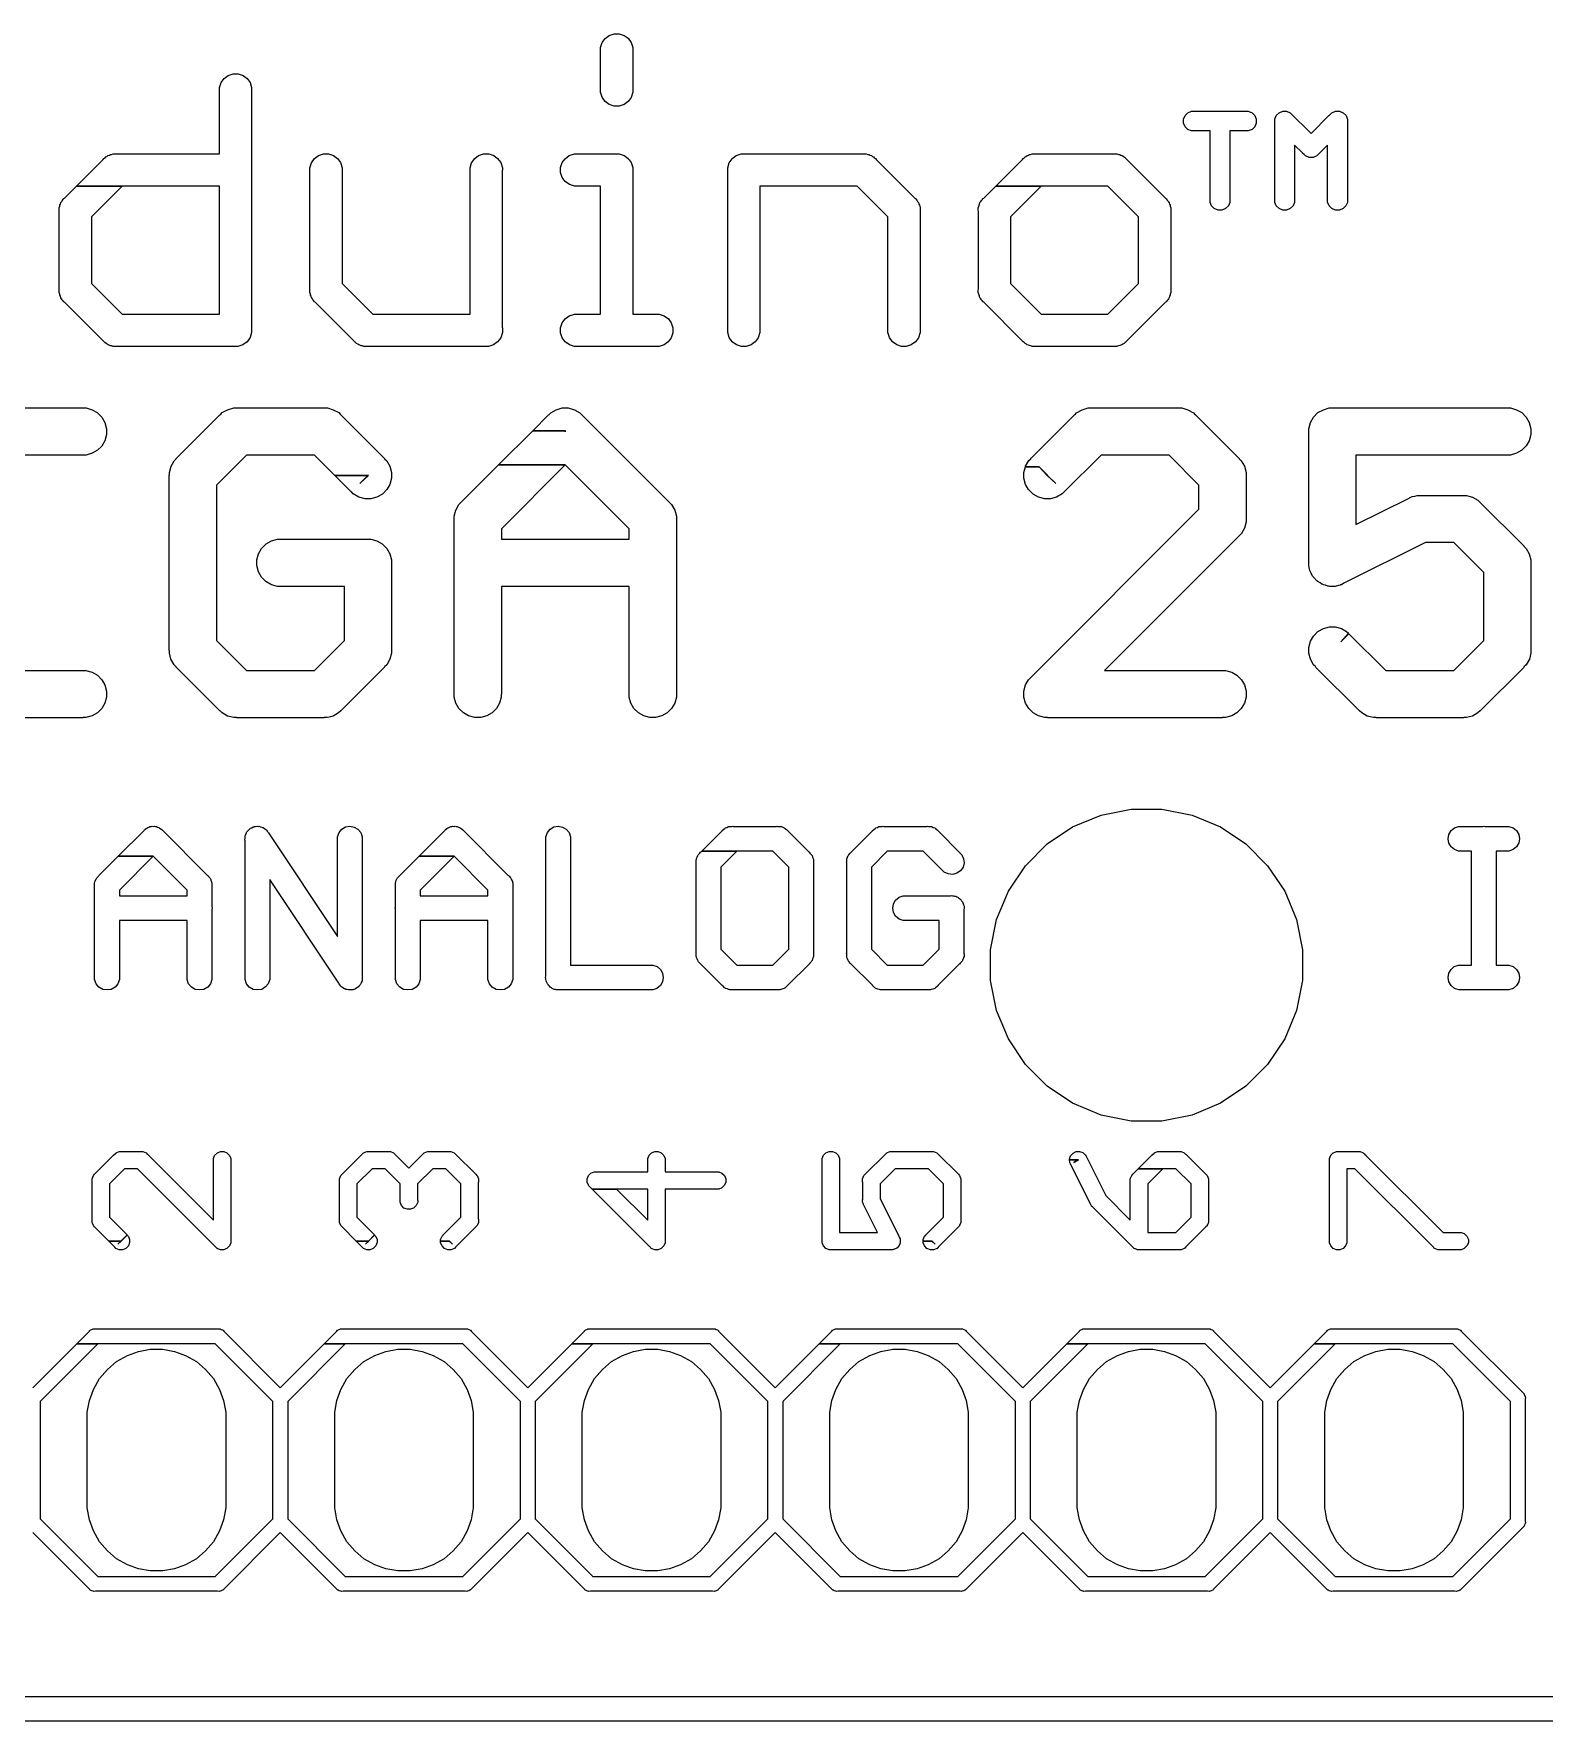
# Model space of a CAD drawing. Extents: x -6 to 103, y 0 to 58.
# Drawn here: x 54.62 to 70.12, y -0.14 to 17.18 of the extents above; entities that cross this region are included whole.
import ezdxf

# ---------------------------------------------------------------- set-up
doc = ezdxf.new("R2010")
doc.units = 0
doc.layers.add('L2D0', color=1, linetype='CONTINUOUS')

msp = doc.modelspace()

# ---------------------------------------------------------------- linework, layer by layer
at = {"layer": 'L2D0'}
for points in [[(60.577, 16.435), (60.526, 16.453), (60.485, 16.483), (60.454, 16.526), (60.438, 16.577), (60.438, 17.036), (60.454, 17.087), (60.485, 17.13), (60.526, 17.16), (60.577, 17.178), (60.629, 17.178), (60.68, 17.16), (60.72, 17.131), (60.752, 17.089), (60.769, 17.036), (60.769, 17.012), (60.768, 17.012), (60.768, 16.601), (60.769, 16.601), (60.769, 16.577), (60.752, 16.524), (60.72, 16.482), (60.68, 16.453), (60.629, 16.435)], [(55.458, 13.969), (55.451, 13.97), (55.434, 13.97), (55.421, 13.974), (55.407, 13.976), (55.393, 13.983), (55.383, 13.986), (55.375, 13.991), (55.362, 13.998), (55.351, 14.008), (55.341, 14.016), (55.335, 14.024), (54.937, 14.422), (54.93, 14.427), (54.92, 14.44), (54.911, 14.449), (54.906, 14.458), (54.898, 14.469), (54.893, 14.484), (54.888, 14.494), (54.886, 14.506), (54.881, 14.522), (54.881, 14.539), (54.88, 14.546), (54.882, 14.559), (54.882, 15.355), (54.88, 15.368), (54.881, 15.374), (54.881, 15.392), (54.886, 15.408), (54.888, 15.42), (54.893, 15.43), (54.898, 15.445), (54.907, 15.456), (54.911, 15.465), (54.92, 15.474), (54.929, 15.486), (54.937, 15.492), (55.059, 15.614), (55.527, 15.614), (55.212, 15.299), (55.212, 14.615), (55.527, 14.3), (56.526, 14.3), (56.526, 15.614), (55.059, 15.614), (55.334, 15.889), (55.34, 15.897), (55.352, 15.906), (55.361, 15.915), (55.37, 15.919), (55.381, 15.928), (55.396, 15.933), (55.406, 15.938), (55.419, 15.94), (55.434, 15.945), (55.446, 15.945), (55.458, 15.947), (55.475, 15.944), (56.526, 15.944), (56.526, 16.601), (56.525, 16.601), (56.525, 16.625), (56.542, 16.678), (56.574, 16.72), (56.614, 16.749), (56.665, 16.767), (56.717, 16.767), (56.768, 16.749), (56.809, 16.719), (56.84, 16.676), (56.856, 16.625), (56.856, 14.111), (56.84, 14.06), (56.809, 14.017), (56.766, 13.986), (56.715, 13.97), (55.464, 13.97)], [(66.774, 15.367), (66.736, 15.383), (66.708, 15.411), (66.692, 15.447), (66.692, 16.18), (66.501, 16.18), (66.465, 16.196), (66.437, 16.224), (66.421, 16.262), (66.421, 16.302), (66.437, 16.34), (66.465, 16.368), (66.501, 16.384), (67.085, 16.384), (67.123, 16.368), (67.151, 16.34), (67.167, 16.302), (67.167, 16.262), (67.151, 16.224), (67.123, 16.196), (67.085, 16.18), (66.896, 16.18), (66.896, 15.447), (66.88, 15.411), (66.852, 15.383), (66.814, 15.367)], [(67.438, 15.367), (67.4, 15.383), (67.372, 15.411), (67.356, 15.447), (67.356, 16.302), (67.372, 16.34), (67.4, 16.368), (67.438, 16.384), (67.478, 16.384), (67.516, 16.368), (67.729, 16.155), (67.912, 16.338), (67.913, 16.34), (67.928, 16.354), (67.929, 16.354), (67.943, 16.368), (67.979, 16.384), (68.022, 16.384), (68.058, 16.368), (68.088, 16.34), (68.1, 16.308), (68.102, 16.302), (68.102, 15.447), (68.086, 15.411), (68.058, 15.383), (68.022, 15.367), (67.979, 15.367), (67.943, 15.383), (67.914, 15.411), (67.899, 15.448), (67.899, 15.469), (67.898, 15.469), (67.898, 16.036), (67.787, 15.925), (67.749, 15.909), (67.708, 15.909), (67.672, 15.925), (67.661, 15.935), (67.657, 15.939), (67.642, 15.953), (67.641, 15.955), (67.56, 16.036), (67.56, 15.447), (67.544, 15.411), (67.516, 15.383), (67.478, 15.367)], [(58.03, 13.968), (58.018, 13.97), (58.006, 13.97), (57.993, 13.974), (57.981, 13.976), (57.968, 13.982), (57.955, 13.986), (57.947, 13.991), (57.931, 13.999), (57.921, 14.011), (57.912, 14.017), (57.907, 14.024), (57.508, 14.423), (57.501, 14.428), (57.491, 14.442), (57.484, 14.449), (57.479, 14.458), (57.47, 14.471), (57.466, 14.485), (57.461, 14.494), (57.459, 14.505), (57.454, 14.522), (57.454, 14.539), (57.453, 14.546), (57.454, 14.552), (57.454, 15.803), (57.47, 15.854), (57.501, 15.897), (57.542, 15.927), (57.593, 15.945), (57.645, 15.945), (57.696, 15.927), (57.736, 15.898), (57.768, 15.856), (57.785, 15.803), (57.785, 15.779), (57.784, 15.779), (57.784, 14.615), (58.099, 14.3), (59.098, 14.3), (59.098, 15.803), (59.114, 15.854), (59.145, 15.897), (59.186, 15.927), (59.237, 15.945), (59.289, 15.945), (59.34, 15.927), (59.38, 15.898), (59.412, 15.856), (59.429, 15.803), (59.429, 15.779), (59.428, 15.779), (59.428, 14.162), (59.429, 14.159), (59.429, 14.111), (59.412, 14.058), (59.38, 14.016), (59.338, 13.986), (59.287, 13.97), (58.043, 13.97)], [(60.168, 13.97), (60.117, 13.986), (60.074, 14.017), (60.044, 14.058), (60.026, 14.109), (60.026, 14.161), (60.044, 14.212), (60.073, 14.252), (60.115, 14.284), (60.168, 14.301), (60.192, 14.301), (60.192, 14.3), (60.438, 14.3), (60.438, 15.614), (60.168, 15.614), (60.117, 15.63), (60.074, 15.661), (60.044, 15.702), (60.026, 15.753), (60.026, 15.805), (60.044, 15.856), (60.073, 15.896), (60.115, 15.928), (60.168, 15.945), (60.192, 15.945), (60.192, 15.944), (60.574, 15.944), (60.577, 15.945), (60.629, 15.945), (60.649, 15.938), (60.68, 15.928), (60.707, 15.907), (60.72, 15.898), (60.722, 15.896), (60.731, 15.883), (60.752, 15.856), (60.762, 15.825), (60.769, 15.805), (60.769, 15.753), (60.768, 15.75), (60.768, 14.3), (61.014, 14.3), (61.014, 14.301), (61.038, 14.301), (61.091, 14.284), (61.133, 14.252), (61.162, 14.212), (61.18, 14.161), (61.18, 14.109), (61.162, 14.058), (61.132, 14.017), (61.089, 13.986), (61.038, 13.97)], [(61.883, 13.97), (61.832, 13.986), (61.789, 14.017), (61.758, 14.06), (61.742, 14.111), (61.742, 15.803), (61.758, 15.854), (61.788, 15.896), (61.789, 15.896), (61.789, 15.897), (61.797, 15.903), (61.83, 15.928), (61.861, 15.938), (61.881, 15.945), (61.933, 15.945), (61.936, 15.944), (63.127, 15.944), (63.14, 15.946), (63.146, 15.945), (63.164, 15.945), (63.18, 15.94), (63.192, 15.938), (63.202, 15.933), (63.217, 15.928), (63.228, 15.919), (63.237, 15.915), (63.246, 15.906), (63.258, 15.897), (63.264, 15.889), (63.661, 15.492), (63.669, 15.486), (63.678, 15.474), (63.687, 15.465), (63.691, 15.456), (63.7, 15.445), (63.705, 15.43), (63.71, 15.42), (63.712, 15.408), (63.717, 15.392), (63.717, 15.374), (63.718, 15.368), (63.716, 15.355), (63.716, 14.135), (63.717, 14.135), (63.717, 14.111), (63.7, 14.058), (63.668, 14.016), (63.626, 13.986), (63.575, 13.97), (63.527, 13.97), (63.476, 13.986), (63.433, 14.017), (63.402, 14.06), (63.386, 14.111), (63.386, 15.299), (63.071, 15.614), (62.072, 15.614), (62.072, 14.135), (62.073, 14.135), (62.073, 14.111), (62.056, 14.058), (62.024, 14.016), (61.982, 13.986), (61.931, 13.97)], [(64.891, 13.967), (64.875, 13.97), (64.867, 13.97), (64.854, 13.974), (64.839, 13.977), (64.828, 13.982), (64.816, 13.986), (64.808, 13.992), (64.795, 13.998), (64.784, 14.008), (64.774, 14.016), (64.768, 14.024), (64.37, 14.422), (64.363, 14.427), (64.354, 14.439), (64.346, 14.446), (64.341, 14.456), (64.331, 14.469), (64.326, 14.484), (64.321, 14.494), (64.319, 14.506), (64.314, 14.522), (64.314, 14.539), (64.313, 14.546), (64.315, 14.559), (64.315, 15.355), (64.313, 15.368), (64.314, 15.374), (64.314, 15.392), (64.319, 15.408), (64.321, 15.42), (64.326, 15.43), (64.331, 15.445), (64.341, 15.458), (64.346, 15.468), (64.354, 15.475), (64.362, 15.486), (64.37, 15.492), (64.492, 15.614), (64.96, 15.614), (64.645, 15.299), (64.645, 14.615), (64.96, 14.3), (65.644, 14.3), (65.959, 14.615), (65.959, 15.299), (65.644, 15.614), (64.492, 15.614), (64.767, 15.889), (64.773, 15.897), (64.785, 15.906), (64.794, 15.915), (64.803, 15.919), (64.814, 15.928), (64.829, 15.933), (64.839, 15.938), (64.851, 15.94), (64.867, 15.945), (64.884, 15.945), (64.891, 15.946), (64.904, 15.944), (65.7, 15.944), (65.713, 15.946), (65.719, 15.945), (65.737, 15.945), (65.753, 15.94), (65.765, 15.938), (65.775, 15.933), (65.79, 15.928), (65.803, 15.918), (65.813, 15.913), (65.82, 15.905), (65.832, 15.896), (65.837, 15.889), (66.235, 15.491), (66.243, 15.485), (66.253, 15.471), (66.259, 15.465), (66.263, 15.457), (66.273, 15.443), (66.277, 15.429), (66.282, 15.42), (66.284, 15.409), (66.289, 15.392), (66.289, 15.374), (66.29, 15.368), (66.289, 15.361), (66.289, 14.552), (66.29, 14.546), (66.289, 14.539), (66.289, 14.522), (66.284, 14.505), (66.282, 14.494), (66.277, 14.485), (66.273, 14.471), (66.264, 14.458), (66.259, 14.449), (66.252, 14.442), (66.242, 14.428), (66.235, 14.423), (65.836, 14.024), (65.831, 14.017), (65.821, 14.01), (65.812, 14), (65.798, 13.993), (65.788, 13.986), (65.775, 13.982), (65.765, 13.977), (65.75, 13.974), (65.737, 13.97), (65.729, 13.97), (65.713, 13.967), (65.697, 13.97), (64.907, 13.97)], [(56.702, 10.159), (56.702, 10.16), (56.674, 10.16), (56.61, 10.176), (56.555, 10.208), (56.532, 10.231), (56.531, 10.23), (56.082, 10.679), (56.083, 10.68), (56.06, 10.703), (56.028, 10.758), (56.012, 10.822), (56.012, 10.85), (56.011, 10.85), (56.011, 12.647), (56.012, 12.647), (56.012, 12.677), (56.029, 12.739), (56.06, 12.794), (56.083, 12.817), (56.082, 12.818), (56.531, 13.267), (56.531, 13.266), (56.539, 13.275), (56.553, 13.29), (56.61, 13.32), (56.672, 13.338), (57.633, 13.338), (57.693, 13.32), (57.75, 13.29), (57.764, 13.275), (57.771, 13.266), (57.772, 13.267), (58.221, 12.818), (58.22, 12.817), (58.243, 12.794), (58.274, 12.739), (58.291, 12.677), (58.291, 12.618), (58.274, 12.553), (58.243, 12.5), (58.199, 12.454), (58.142, 12.422), (58.08, 12.405), (58.021, 12.405), (57.956, 12.422), (57.899, 12.455), (57.88, 12.477), (57.879, 12.476), (57.709, 12.646), (58.05, 12.646), (58.049, 12.644), (58.049, 12.646), (57.965, 12.562), (58.054, 12.643), (58.053, 12.645), (58.05, 12.646), (57.709, 12.646), (57.501, 12.854), (56.802, 12.854), (56.495, 12.547), (56.495, 10.95), (56.802, 10.643), (57.501, 10.643), (57.808, 10.95), (57.808, 11.507), (57.123, 11.507), (57.059, 11.523), (57.002, 11.556), (56.958, 11.602), (56.927, 11.655), (56.91, 11.72), (56.91, 11.779), (56.927, 11.841), (56.958, 11.896), (57.004, 11.942), (57.059, 11.974), (57.123, 11.99), (57.152, 11.99), (57.152, 11.991), (58.05, 11.991), (58.05, 11.99), (58.08, 11.99), (58.142, 11.973), (58.197, 11.942), (58.243, 11.896), (58.274, 11.841), (58.291, 11.779), (58.291, 11.749), (58.292, 11.749), (58.292, 10.85), (58.291, 10.85), (58.291, 10.822), (58.275, 10.758), (58.243, 10.703), (58.22, 10.68), (58.221, 10.679), (57.772, 10.23), (57.771, 10.231), (57.748, 10.208), (57.693, 10.176), (57.652, 10.166), (57.631, 10.16), (57.601, 10.16), (57.601, 10.159)], [(59.148, 10.16), (59.083, 10.177), (59.03, 10.208), (58.984, 10.252), (58.952, 10.309), (58.935, 10.371), (58.935, 12.228), (58.952, 12.29), (58.984, 12.347), (59.391, 12.754), (60.075, 12.754), (59.419, 12.098), (59.419, 11.991), (60.731, 11.991), (60.731, 12.098), (60.075, 12.754), (59.391, 12.754), (59.741, 13.104), (60.075, 13.104), (60.071, 13.1), (60.074, 13.098), (60.075, 13.097), (60.074, 13.096), (60.075, 13.096), (60.075, 13.097), (60.076, 13.098), (60.079, 13.1), (60.075, 13.104), (59.741, 13.104), (59.904, 13.267), (59.904, 13.266), (59.909, 13.271), (59.925, 13.289), (59.981, 13.32), (60.044, 13.338), (60.106, 13.338), (60.169, 13.32), (60.225, 13.289), (60.241, 13.271), (60.245, 13.266), (60.246, 13.267), (61.144, 12.369), (61.144, 12.368), (61.166, 12.347), (61.198, 12.29), (61.215, 12.228), (61.215, 10.371), (61.198, 10.309), (61.166, 10.252), (61.12, 10.208), (61.067, 10.177), (61.002, 10.16), (60.943, 10.16), (60.881, 10.177), (60.826, 10.208), (60.78, 10.254), (60.749, 10.309), (60.732, 10.371), (60.732, 10.401), (60.731, 10.401), (60.731, 11.507), (59.419, 11.507), (59.419, 10.401), (59.418, 10.401), (59.418, 10.371), (59.401, 10.309), (59.37, 10.254), (59.324, 10.208), (59.269, 10.177), (59.207, 10.16)], [(65.024, 10.159), (65.024, 10.16), (64.995, 10.16), (64.93, 10.177), (64.877, 10.208), (64.831, 10.252), (64.799, 10.309), (64.782, 10.371), (64.782, 10.43), (64.799, 10.495), (64.83, 10.548), (64.853, 10.571), (64.853, 10.572), (66.578, 12.298), (66.578, 12.547), (66.271, 12.854), (65.573, 12.854), (65.195, 12.476), (65.194, 12.477), (65.174, 12.455), (65.116, 12.422), (65.054, 12.405), (64.995, 12.405), (64.93, 12.422), (64.877, 12.453), (64.83, 12.5), (64.799, 12.553), (64.782, 12.618), (64.782, 12.677), (64.797, 12.732), (64.939, 12.732), (65.02, 12.643), (65.109, 12.562), (65.025, 12.646), (65.024, 12.646), (65.024, 12.644), (65.023, 12.646), (65.021, 12.647), (65.023, 12.647), (65.023, 12.648), (64.939, 12.732), (64.797, 12.732), (64.799, 12.739), (64.832, 12.797), (64.854, 12.817), (64.853, 12.818), (65.302, 13.267), (65.302, 13.266), (65.307, 13.271), (65.323, 13.289), (65.379, 13.32), (65.442, 13.338), (66.402, 13.338), (66.465, 13.32), (66.521, 13.289), (66.537, 13.271), (66.541, 13.266), (66.542, 13.267), (66.991, 12.818), (66.991, 12.817), (67.013, 12.796), (67.045, 12.739), (67.062, 12.677), (67.062, 12.169), (67.045, 12.104), (67.014, 12.051), (66.99, 12.027), (66.991, 12.027), (65.608, 10.643), (66.849, 10.643), (66.914, 10.626), (66.967, 10.595), (67.014, 10.548), (67.045, 10.495), (67.062, 10.43), (67.062, 10.371), (67.045, 10.309), (67.013, 10.252), (66.967, 10.208), (66.914, 10.177), (66.849, 10.16), (66.82, 10.16), (66.82, 10.159)], [(68.396, 10.159), (68.396, 10.16), (68.368, 10.16), (68.304, 10.176), (68.249, 10.208), (68.226, 10.231), (68.225, 10.23), (67.776, 10.679), (67.777, 10.68), (67.754, 10.703), (67.722, 10.758), (67.706, 10.822), (67.706, 10.879), (67.723, 10.944), (67.754, 10.997), (67.798, 11.043), (67.855, 11.075), (67.917, 11.092), (67.976, 11.092), (68.041, 11.075), (68.093, 11.044), (68.114, 11.025), (68.033, 10.936), (68.118, 11.021), (68.496, 10.643), (69.195, 10.643), (69.502, 10.95), (69.502, 11.649), (69.195, 11.956), (68.902, 11.956), (68.064, 11.538), (68.041, 11.524), (68.031, 11.521), (68.028, 11.52), (68.011, 11.516), (67.976, 11.507), (67.97, 11.507), (67.966, 11.506), (67.95, 11.507), (67.917, 11.507), (67.908, 11.51), (67.901, 11.51), (67.878, 11.518), (67.855, 11.524), (67.849, 11.527), (67.841, 11.53), (67.822, 11.542), (67.798, 11.556), (67.792, 11.563), (67.788, 11.565), (67.757, 11.598), (67.754, 11.602), (67.745, 11.612), (67.731, 11.641), (67.723, 11.655), (67.721, 11.662), (67.717, 11.671), (67.711, 11.699), (67.706, 11.72), (67.706, 11.727), (67.705, 11.732), (67.706, 11.748), (67.706, 11.749), (67.705, 11.749), (67.705, 13.096), (67.706, 13.096), (67.706, 13.125), (67.723, 13.19), (67.754, 13.243), (67.799, 13.29), (67.855, 13.32), (67.915, 13.338), (69.776, 13.338), (69.836, 13.32), (69.892, 13.29), (69.937, 13.243), (69.968, 13.19), (69.985, 13.125), (69.985, 13.067), (69.968, 13.002), (69.937, 12.949), (69.891, 12.903), (69.838, 12.873), (69.776, 12.854), (68.189, 12.854), (68.189, 12.14), (68.735, 12.412), (68.738, 12.414), (68.753, 12.423), (68.761, 12.425), (68.767, 12.428), (68.794, 12.433), (68.817, 12.439), (68.824, 12.439), (68.829, 12.44), (68.845, 12.439), (68.846, 12.439), (68.846, 12.44), (69.295, 12.44), (69.295, 12.439), (69.323, 12.439), (69.387, 12.423), (69.442, 12.391), (69.465, 12.368), (69.466, 12.369), (69.915, 11.92), (69.914, 11.919), (69.937, 11.896), (69.968, 11.841), (69.985, 11.779), (69.985, 11.749), (69.986, 11.749), (69.986, 10.85), (69.985, 10.85), (69.985, 10.822), (69.969, 10.758), (69.937, 10.703), (69.914, 10.68), (69.915, 10.679), (69.466, 10.23), (69.465, 10.231), (69.442, 10.208), (69.387, 10.176), (69.323, 10.16), (69.295, 10.16), (69.295, 10.159)], [(65.882, 6.02), (65.573, 6.081), (65.282, 6.202), (65.02, 6.377), (64.797, 6.6), (64.622, 6.862), (64.501, 7.153), (64.44, 7.462), (64.44, 7.778), (64.501, 8.087), (64.622, 8.378), (64.797, 8.64), (65.02, 8.863), (65.282, 9.038), (65.573, 9.159), (65.882, 9.22), (66.198, 9.22), (66.507, 9.159), (66.798, 9.038), (67.06, 8.863), (67.283, 8.64), (67.458, 8.378), (67.579, 8.087), (67.64, 7.778), (67.64, 7.462), (67.579, 7.153), (67.458, 6.862), (67.283, 6.6), (67.06, 6.377), (66.798, 6.202), (66.507, 6.081), (66.198, 6.02)], [(55.372, 7.365), (55.328, 7.371), (55.289, 7.395), (55.26, 7.429), (55.245, 7.473), (55.245, 8.198), (55.244, 8.205), (55.245, 8.212), (55.245, 8.426), (55.244, 8.43), (55.245, 8.441), (55.245, 8.443), (55.243, 8.462), (55.248, 8.474), (55.248, 8.475), (55.25, 8.48), (55.261, 8.507), (55.263, 8.51), (55.266, 8.516), (55.283, 8.533), (55.289, 8.54), (55.292, 8.542), (55.487, 8.737), (55.847, 8.737), (55.499, 8.389), (55.499, 8.332), (56.194, 8.332), (56.194, 8.389), (55.847, 8.737), (55.487, 8.737), (55.753, 9.003), (55.756, 9.007), (55.757, 9.007), (55.76, 9.01), (55.774, 9.022), (55.781, 9.025), (55.791, 9.033), (55.802, 9.036), (55.812, 9.041), (55.824, 9.042), (55.835, 9.045), (55.846, 9.044), (55.858, 9.045), (55.869, 9.042), (55.881, 9.041), (55.891, 9.036), (55.902, 9.033), (55.912, 9.025), (55.919, 9.022), (55.933, 9.01), (55.937, 9.007), (56.4, 8.543), (56.405, 8.54), (56.411, 8.532), (56.427, 8.516), (56.43, 8.51), (56.433, 8.506), (56.442, 8.482), (56.445, 8.475), (56.445, 8.473), (56.449, 8.463), (56.449, 8.442), (56.448, 8.442), (56.449, 8.431), (56.448, 8.427), (56.448, 8.22), (56.451, 8.205), (56.448, 8.19), (56.448, 7.493), (56.449, 7.493), (56.449, 7.472), (56.433, 7.429), (56.405, 7.395), (56.364, 7.371), (56.321, 7.365), (56.277, 7.371), (56.238, 7.395), (56.209, 7.429), (56.194, 7.473), (56.194, 8.078), (55.499, 8.078), (55.499, 7.493), (55.5, 7.493), (55.5, 7.472), (55.483, 7.428), (55.455, 7.395), (55.416, 7.371)], [(56.916, 7.365), (56.873, 7.371), (56.832, 7.395), (56.804, 7.429), (56.788, 7.472), (56.788, 7.493), (56.789, 7.493), (56.789, 8.897), (56.786, 8.907), (56.788, 8.923), (56.788, 8.938), (56.791, 8.946), (56.792, 8.954), (56.8, 8.969), (56.804, 8.981), (56.808, 8.986), (56.812, 8.994), (56.824, 9.006), (56.833, 9.016), (56.839, 9.019), (56.844, 9.024), (56.857, 9.029), (56.872, 9.038), (56.881, 9.04), (56.884, 9.041), (56.892, 9.042), (56.916, 9.046), (56.924, 9.044), (56.931, 9.045), (56.947, 9.04), (56.96, 9.037), (56.967, 9.033), (56.973, 9.031), (56.982, 9.025), (56.999, 9.015), (57.004, 9.009), (57.008, 9.006), (57.016, 8.995), (57.022, 8.987), (57.027, 8.981), (57.028, 8.978), (57.738, 7.913), (57.738, 8.917), (57.737, 8.917), (57.737, 8.938), (57.753, 8.981), (57.782, 9.016), (57.821, 9.038), (57.865, 9.046), (57.909, 9.037), (57.947, 9.016), (57.977, 8.981), (57.992, 8.937), (57.992, 7.505), (57.993, 7.501), (57.992, 7.493), (57.992, 7.473), (57.99, 7.467), (57.989, 7.457), (57.981, 7.442), (57.977, 7.429), (57.972, 7.423), (57.969, 7.417), (57.956, 7.404), (57.948, 7.395), (57.943, 7.392), (57.936, 7.385), (57.921, 7.378), (57.909, 7.371), (57.902, 7.37), (57.895, 7.367), (57.872, 7.366), (57.865, 7.365), (57.851, 7.365), (57.837, 7.369), (57.822, 7.371), (57.815, 7.375), (57.808, 7.377), (57.781, 7.395), (57.779, 7.398), (57.77, 7.404), (57.762, 7.418), (57.753, 7.429), (57.75, 7.436), (57.043, 8.497), (57.043, 7.472), (57.027, 7.429), (57, 7.396), (56.96, 7.371)], [(58.459, 7.365), (58.415, 7.371), (58.376, 7.395), (58.347, 7.429), (58.332, 7.473), (58.332, 8.194), (58.33, 8.205), (58.332, 8.215), (58.332, 8.426), (58.331, 8.43), (58.332, 8.441), (58.332, 8.462), (58.334, 8.469), (58.335, 8.475), (58.341, 8.49), (58.347, 8.506), (58.35, 8.51), (58.353, 8.516), (58.37, 8.533), (58.376, 8.54), (58.379, 8.542), (58.574, 8.737), (58.934, 8.737), (58.586, 8.389), (58.586, 8.332), (59.281, 8.332), (59.281, 8.389), (58.934, 8.737), (58.574, 8.737), (58.838, 9.001), (58.843, 9.008), (58.847, 9.01), (58.851, 9.013), (58.861, 9.022), (58.871, 9.027), (58.88, 9.033), (58.887, 9.035), (58.899, 9.041), (58.912, 9.042), (58.922, 9.045), (58.933, 9.044), (58.945, 9.045), (58.956, 9.042), (58.967, 9.041), (58.978, 9.036), (58.989, 9.033), (58.997, 9.027), (59.006, 9.023), (59.021, 9.01), (59.024, 9.007), (59.487, 8.543), (59.492, 8.54), (59.498, 8.532), (59.513, 8.517), (59.516, 8.511), (59.52, 8.506), (59.524, 8.494), (59.533, 8.477), (59.534, 8.469), (59.536, 8.463), (59.536, 8.442), (59.537, 8.43), (59.535, 8.423), (59.535, 8.22), (59.538, 8.205), (59.535, 8.188), (59.535, 7.493), (59.536, 7.493), (59.536, 7.472), (59.52, 7.429), (59.492, 7.395), (59.451, 7.371), (59.408, 7.365), (59.364, 7.371), (59.325, 7.395), (59.296, 7.429), (59.281, 7.473), (59.281, 8.078), (58.586, 8.078), (58.586, 7.493), (58.587, 7.493), (58.587, 7.472), (58.571, 7.429), (58.543, 7.395), (58.502, 7.371)], [(60.003, 7.365), (59.996, 7.366), (59.983, 7.366), (59.974, 7.369), (59.96, 7.371), (59.947, 7.378), (59.94, 7.381), (59.932, 7.387), (59.919, 7.395), (59.912, 7.404), (59.904, 7.41), (59.898, 7.42), (59.891, 7.429), (59.887, 7.441), (59.882, 7.449), (59.88, 7.458), (59.875, 7.472), (59.875, 7.483), (59.873, 7.493), (59.876, 7.508), (59.876, 8.917), (59.875, 8.917), (59.875, 8.938), (59.891, 8.981), (59.92, 9.016), (59.959, 9.038), (60.003, 9.046), (60.047, 9.037), (60.085, 9.016), (60.115, 8.981), (60.13, 8.937), (60.13, 7.62), (60.952, 7.62), (60.952, 7.621), (60.973, 7.621), (61.017, 7.604), (61.051, 7.575), (61.072, 7.537), (61.081, 7.493), (61.072, 7.449), (61.051, 7.411), (61.016, 7.381), (60.972, 7.366), (60.01, 7.366)], [(61.795, 7.365), (61.784, 7.366), (61.765, 7.366), (61.758, 7.368), (61.751, 7.369), (61.737, 7.375), (61.719, 7.381), (61.714, 7.385), (61.71, 7.387), (61.694, 7.403), (61.684, 7.411), (61.682, 7.415), (61.465, 7.631), (61.463, 7.632), (61.458, 7.638), (61.457, 7.64), (61.456, 7.64), (61.454, 7.643), (61.442, 7.655), (61.439, 7.661), (61.435, 7.666), (61.429, 7.683), (61.422, 7.697), (61.422, 7.702), (61.419, 7.709), (61.419, 7.731), (61.418, 7.742), (61.419, 7.746), (61.419, 8.664), (61.418, 8.668), (61.419, 8.679), (61.419, 8.7), (61.421, 8.706), (61.422, 8.714), (61.43, 8.729), (61.435, 8.744), (61.44, 8.75), (61.442, 8.754), (61.449, 8.761), (61.456, 8.769), (61.463, 8.778), (61.468, 8.781), (61.477, 8.79), (61.837, 8.79), (61.673, 8.626), (61.673, 7.783), (61.837, 7.62), (62.205, 7.62), (62.369, 7.783), (62.369, 8.626), (62.205, 8.79), (61.477, 8.79), (61.682, 8.995), (61.685, 9), (61.694, 9.007), (61.697, 9.01), (61.711, 9.022), (61.713, 9.023), (61.719, 9.028), (61.734, 9.033), (61.749, 9.041), (61.757, 9.042), (61.763, 9.044), (61.784, 9.044), (61.795, 9.045), (61.799, 9.044), (62.243, 9.044), (62.247, 9.045), (62.258, 9.044), (62.279, 9.044), (62.285, 9.042), (62.293, 9.041), (62.313, 9.031), (62.321, 9.028), (62.325, 9.025), (62.331, 9.022), (62.345, 9.01), (62.348, 9.007), (62.357, 9.001), (62.361, 8.994), (62.574, 8.781), (62.579, 8.778), (62.586, 8.769), (62.593, 8.761), (62.6, 8.754), (62.602, 8.75), (62.607, 8.744), (62.612, 8.729), (62.62, 8.714), (62.621, 8.706), (62.623, 8.7), (62.623, 8.679), (62.624, 8.668), (62.623, 8.664), (62.623, 7.746), (62.624, 7.742), (62.623, 7.731), (62.623, 7.709), (62.62, 7.702), (62.62, 7.697), (62.613, 7.683), (62.607, 7.666), (62.603, 7.661), (62.6, 7.655), (62.588, 7.643), (62.586, 7.64), (62.585, 7.64), (62.584, 7.638), (62.579, 7.632), (62.577, 7.631), (62.36, 7.414), (62.357, 7.41), (62.348, 7.403), (62.332, 7.387), (62.324, 7.384), (62.321, 7.381), (62.308, 7.376), (62.291, 7.369), (62.285, 7.368), (62.278, 7.366), (62.258, 7.366), (62.247, 7.365), (62.243, 7.366), (61.799, 7.366)], [(63.339, 7.365), (63.328, 7.366), (63.307, 7.366), (63.299, 7.369), (63.295, 7.369), (63.283, 7.374), (63.263, 7.381), (63.259, 7.384), (63.253, 7.387), (63.235, 7.405), (63.228, 7.411), (63.227, 7.413), (63.01, 7.63), (63.008, 7.631), (63.002, 7.638), (62.984, 7.656), (62.981, 7.662), (62.978, 7.666), (62.971, 7.686), (62.966, 7.698), (62.966, 7.702), (62.963, 7.71), (62.963, 7.731), (62.962, 7.742), (62.963, 7.746), (62.963, 8.664), (62.962, 8.668), (62.963, 8.679), (62.963, 8.698), (62.965, 8.705), (62.966, 8.712), (62.972, 8.726), (62.978, 8.744), (62.982, 8.749), (62.984, 8.753), (63, 8.769), (63.008, 8.779), (63.012, 8.781), (63.228, 8.998), (63.229, 9), (63.235, 9.005), (63.237, 9.007), (63.24, 9.009), (63.24, 9.01), (63.255, 9.023), (63.259, 9.025), (63.263, 9.028), (63.278, 9.033), (63.294, 9.041), (63.299, 9.041), (63.306, 9.044), (63.328, 9.044), (63.339, 9.045), (63.343, 9.044), (63.786, 9.044), (63.79, 9.045), (63.801, 9.044), (63.823, 9.044), (63.83, 9.041), (63.835, 9.041), (63.851, 9.033), (63.866, 9.028), (63.87, 9.025), (63.874, 9.023), (63.889, 9.01), (63.889, 9.009), (63.892, 9.007), (63.894, 9.005), (63.9, 9), (63.901, 8.998), (64.129, 8.769), (64.145, 8.753), (64.163, 8.712), (64.167, 8.67), (64.157, 8.625), (64.13, 8.588), (64.093, 8.563), (64.051, 8.551), (64.006, 8.555), (63.965, 8.573), (63.949, 8.589), (63.749, 8.79), (63.38, 8.79), (63.217, 8.626), (63.217, 7.783), (63.38, 7.62), (63.749, 7.62), (63.912, 7.783), (63.912, 8.078), (63.565, 8.078), (63.565, 8.077), (63.543, 8.077), (63.5, 8.093), (63.465, 8.122), (63.443, 8.161), (63.435, 8.205), (63.444, 8.249), (63.465, 8.287), (63.5, 8.317), (63.544, 8.332), (64.029, 8.332), (64.039, 8.334), (64.05, 8.332), (64.059, 8.332), (64.069, 8.328), (64.083, 8.326), (64.093, 8.32), (64.103, 8.317), (64.111, 8.31), (64.122, 8.304), (64.131, 8.293), (64.137, 8.288), (64.142, 8.28), (64.151, 8.269), (64.155, 8.258), (64.16, 8.25), (64.162, 8.239), (64.167, 8.226), (64.167, 8.215), (64.169, 8.205), (64.166, 8.19), (64.166, 7.744), (64.167, 7.74), (64.166, 7.73), (64.167, 7.73), (64.167, 7.709), (64.163, 7.698), (64.162, 7.696), (64.151, 7.666), (64.147, 7.662), (64.145, 7.656), (64.129, 7.64), (64.122, 7.631), (64.117, 7.628), (63.902, 7.413), (63.901, 7.411), (63.894, 7.405), (63.876, 7.387), (63.87, 7.384), (63.866, 7.381), (63.846, 7.374), (63.834, 7.369), (63.83, 7.369), (63.822, 7.366), (63.801, 7.366), (63.79, 7.365), (63.786, 7.366), (63.343, 7.366)], [(69.502, 7.365), (69.495, 7.366), (69.244, 7.366), (69.2, 7.381), (69.165, 7.411), (69.144, 7.449), (69.135, 7.493), (69.144, 7.537), (69.165, 7.575), (69.199, 7.604), (69.243, 7.621), (69.265, 7.621), (69.265, 7.62), (69.375, 7.62), (69.375, 8.79), (69.265, 8.79), (69.265, 8.789), (69.243, 8.789), (69.2, 8.805), (69.165, 8.834), (69.143, 8.873), (69.135, 8.917), (69.144, 8.961), (69.166, 9), (69.2, 9.028), (69.243, 9.044), (69.491, 9.044), (69.502, 9.046), (69.512, 9.044), (69.76, 9.044), (69.803, 9.028), (69.836, 9.001), (69.861, 8.961), (69.867, 8.917), (69.861, 8.874), (69.837, 8.833), (69.803, 8.805), (69.76, 8.789), (69.739, 8.789), (69.739, 8.79), (69.629, 8.79), (69.629, 7.62), (69.739, 7.62), (69.739, 7.621), (69.76, 7.621), (69.804, 7.604), (69.837, 7.576), (69.861, 7.537), (69.867, 7.493), (69.861, 7.449), (69.837, 7.41), (69.803, 7.381), (69.759, 7.366), (69.509, 7.366)], [(55.498, 4.698), (55.463, 4.713), (55.452, 4.725), (55.39, 4.787), (55.515, 4.787), (55.514, 4.786), (55.514, 4.787), (55.484, 4.757), (55.518, 4.786), (55.517, 4.787), (55.39, 4.787), (55.244, 4.933), (55.232, 4.946), (55.218, 4.979), (55.218, 5.428), (55.232, 5.46), (55.245, 5.473), (55.244, 5.474), (55.439, 5.669), (55.465, 5.694), (55.498, 5.708), (55.532, 5.708), (55.534, 5.707), (55.704, 5.707), (55.706, 5.708), (55.74, 5.708), (55.772, 5.694), (55.785, 5.681), (55.785, 5.68), (55.786, 5.681), (56.464, 5.003), (56.464, 5.634), (56.476, 5.666), (56.504, 5.694), (56.536, 5.708), (56.57, 5.708), (56.602, 5.694), (56.629, 5.667), (56.643, 5.635), (56.643, 5.618), (56.642, 5.618), (56.642, 4.807), (56.643, 4.805), (56.643, 4.771), (56.629, 4.739), (56.601, 4.711), (56.592, 4.708), (56.57, 4.698), (56.536, 4.698), (56.51, 4.709), (56.505, 4.711), (56.504, 4.711), (56.501, 4.713), (56.49, 4.725), (55.686, 5.529), (55.552, 5.529), (55.396, 5.374), (55.396, 5.033), (55.578, 4.851), (55.515, 4.788), (55.516, 4.788), (55.578, 4.85), (55.592, 4.836), (55.604, 4.804), (55.604, 4.772), (55.592, 4.74), (55.564, 4.712), (55.532, 4.698)], [(58.038, 4.698), (58.003, 4.713), (57.992, 4.725), (57.93, 4.787), (58.055, 4.787), (58.054, 4.786), (58.054, 4.787), (58.024, 4.757), (58.058, 4.786), (58.057, 4.787), (57.93, 4.787), (57.784, 4.933), (57.772, 4.946), (57.758, 4.979), (57.758, 5.428), (57.772, 5.46), (57.785, 5.473), (57.784, 5.474), (57.979, 5.669), (58.005, 5.694), (58.038, 5.708), (58.072, 5.708), (58.074, 5.707), (58.244, 5.707), (58.246, 5.708), (58.28, 5.708), (58.312, 5.694), (58.325, 5.681), (58.325, 5.68), (58.326, 5.681), (58.47, 5.537), (58.602, 5.668), (58.603, 5.67), (58.628, 5.694), (58.661, 5.708), (58.695, 5.708), (58.697, 5.707), (58.867, 5.707), (58.869, 5.708), (58.902, 5.708), (58.935, 5.694), (58.948, 5.681), (58.948, 5.68), (58.949, 5.681), (59.156, 5.474), (59.156, 5.473), (59.168, 5.462), (59.169, 5.46), (59.183, 5.428), (59.183, 5.394), (59.182, 5.392), (59.182, 5.014), (59.183, 5.012), (59.183, 4.979), (59.169, 4.946), (59.168, 4.944), (59.156, 4.933), (58.951, 4.728), (58.949, 4.725), (58.938, 4.713), (58.902, 4.698), (58.869, 4.698), (58.834, 4.713), (58.81, 4.738), (58.796, 4.771), (58.796, 4.788), (58.885, 4.788), (58.883, 4.786), (58.917, 4.757), (58.886, 4.787), (58.885, 4.788), (58.796, 4.788), (58.796, 4.805), (58.81, 4.837), (58.823, 4.85), (58.823, 4.851), (59.004, 5.033), (59.004, 5.374), (58.849, 5.529), (58.715, 5.529), (58.559, 5.374), (58.559, 5.203), (58.56, 5.203), (58.56, 5.186), (58.546, 5.154), (58.518, 5.126), (58.486, 5.114), (58.454, 5.114), (58.419, 5.127), (58.395, 5.153), (58.381, 5.186), (58.381, 5.374), (58.226, 5.529), (58.092, 5.529), (57.936, 5.374), (57.936, 5.033), (58.118, 4.851), (58.055, 4.788), (58.056, 4.788), (58.118, 4.85), (58.132, 4.836), (58.144, 4.804), (58.144, 4.772), (58.132, 4.74), (58.104, 4.712), (58.072, 4.698)], [(60.993, 4.698), (60.958, 4.713), (60.949, 4.724), (60.947, 4.725), (60.35, 5.322), (60.602, 5.322), (60.921, 5.003), (60.921, 5.322), (60.35, 5.322), (60.318, 5.354), (60.312, 5.361), (60.298, 5.394), (60.298, 5.428), (60.312, 5.46), (60.338, 5.486), (60.371, 5.5), (60.921, 5.5), (60.921, 5.635), (60.935, 5.668), (60.959, 5.693), (60.993, 5.708), (61.027, 5.708), (61.059, 5.694), (61.086, 5.667), (61.1, 5.635), (61.1, 5.618), (61.099, 5.618), (61.099, 5.5), (61.65, 5.5), (61.683, 5.486), (61.708, 5.462), (61.723, 5.428), (61.723, 5.394), (61.709, 5.362), (61.682, 5.335), (61.65, 5.321), (61.633, 5.321), (61.633, 5.322), (61.099, 5.322), (61.099, 4.807), (61.1, 4.805), (61.1, 4.771), (61.086, 4.739), (61.059, 4.712), (61.027, 4.698)], [(62.784, 4.698), (62.758, 4.709), (62.75, 4.712), (62.749, 4.713), (62.725, 4.738), (62.711, 4.771), (62.711, 5.635), (62.725, 5.668), (62.749, 5.693), (62.784, 5.708), (62.817, 5.708), (62.852, 5.693), (62.876, 5.668), (62.89, 5.635), (62.89, 5.618), (62.889, 5.618), (62.889, 4.877), (63.279, 4.877), (63.142, 5.151), (63.14, 5.153), (63.136, 5.163), (63.134, 5.166), (63.128, 5.179), (63.128, 5.182), (63.126, 5.186), (63.126, 5.203), (63.127, 5.203), (63.126, 5.214), (63.127, 5.217), (63.127, 5.392), (63.126, 5.394), (63.126, 5.428), (63.14, 5.46), (63.153, 5.473), (63.153, 5.474), (63.36, 5.681), (63.36, 5.68), (63.374, 5.694), (63.406, 5.708), (63.44, 5.708), (63.442, 5.707), (63.82, 5.707), (63.822, 5.708), (63.855, 5.708), (63.888, 5.694), (63.901, 5.681), (63.901, 5.68), (63.902, 5.681), (64.109, 5.474), (64.109, 5.473), (64.121, 5.462), (64.122, 5.46), (64.136, 5.428), (64.136, 5.394), (64.135, 5.392), (64.135, 5.014), (64.136, 5.012), (64.136, 4.979), (64.122, 4.946), (64.121, 4.944), (64.109, 4.933), (63.904, 4.728), (63.902, 4.725), (63.891, 4.713), (63.855, 4.698), (63.822, 4.698), (63.787, 4.713), (63.763, 4.738), (63.749, 4.771), (63.749, 4.788), (63.838, 4.788), (63.836, 4.786), (63.87, 4.757), (63.839, 4.787), (63.838, 4.788), (63.749, 4.788), (63.749, 4.805), (63.763, 4.837), (63.776, 4.85), (63.776, 4.851), (63.957, 5.033), (63.957, 5.374), (63.802, 5.529), (63.46, 5.529), (63.305, 5.374), (63.305, 5.225), (63.498, 4.838), (63.499, 4.837), (63.502, 4.829), (63.503, 4.828), (63.511, 4.812), (63.511, 4.809), (63.513, 4.805), (63.513, 4.771), (63.508, 4.76), (63.503, 4.742), (63.478, 4.716), (63.474, 4.714), (63.471, 4.711), (63.461, 4.707), (63.447, 4.7), (63.441, 4.7), (63.439, 4.699), (63.423, 4.699), (63.412, 4.698), (63.409, 4.699), (62.819, 4.699), (62.817, 4.698)], [(65.946, 4.698), (65.926, 4.707), (65.922, 4.708), (65.912, 4.712), (65.912, 4.713), (65.911, 4.713), (65.91, 4.714), (65.9, 4.725), (65.485, 5.14), (65.477, 5.146), (65.475, 5.149), (65.472, 5.152), (65.468, 5.163), (65.468, 5.164), (65.26, 5.578), (65.261, 5.579), (65.253, 5.593), (65.251, 5.621), (65.34, 5.621), (65.293, 5.595), (65.34, 5.618), (65.341, 5.618), (65.341, 5.619), (65.34, 5.621), (65.251, 5.621), (65.251, 5.629), (65.261, 5.664), (65.286, 5.69), (65.317, 5.706), (65.351, 5.708), (65.386, 5.698), (65.412, 5.673), (65.42, 5.658), (65.622, 5.255), (65.874, 5.003), (65.874, 5.428), (65.888, 5.46), (65.901, 5.473), (65.9, 5.474), (65.955, 5.529), (66.208, 5.529), (66.052, 5.374), (66.052, 4.877), (66.342, 4.877), (66.497, 5.033), (66.497, 5.374), (66.342, 5.529), (65.955, 5.529), (66.095, 5.668), (66.096, 5.67), (66.121, 5.694), (66.154, 5.708), (66.188, 5.708), (66.19, 5.707), (66.36, 5.707), (66.362, 5.708), (66.395, 5.708), (66.428, 5.694), (66.441, 5.681), (66.441, 5.68), (66.442, 5.681), (66.649, 5.474), (66.649, 5.473), (66.661, 5.462), (66.662, 5.46), (66.676, 5.428), (66.676, 5.394), (66.675, 5.392), (66.675, 5.014), (66.676, 5.012), (66.676, 4.979), (66.662, 4.946), (66.661, 4.944), (66.649, 4.933), (66.444, 4.728), (66.442, 4.725), (66.44, 4.724), (66.431, 4.713), (66.429, 4.712), (66.426, 4.711), (66.395, 4.698), (66.362, 4.698), (66.36, 4.699), (65.982, 4.699), (65.98, 4.698)], [(67.991, 4.698), (67.956, 4.713), (67.932, 4.738), (67.918, 4.771), (67.918, 5.635), (67.932, 5.668), (67.956, 5.693), (67.958, 5.694), (67.991, 5.708), (68.024, 5.708), (68.026, 5.707), (68.196, 5.707), (68.198, 5.708), (68.232, 5.708), (68.265, 5.694), (68.271, 5.688), (68.276, 5.684), (68.278, 5.681), (68.291, 5.669), (68.292, 5.667), (69.083, 4.877), (69.269, 4.877), (69.301, 4.865), (69.329, 4.837), (69.343, 4.805), (69.343, 4.771), (69.329, 4.739), (69.301, 4.711), (69.269, 4.699), (69.064, 4.699), (69.062, 4.698), (69.029, 4.698), (68.998, 4.711), (68.995, 4.712), (68.993, 4.713), (68.984, 4.724), (68.97, 4.738), (68.178, 5.529), (68.096, 5.529), (68.096, 4.788), (68.097, 4.788), (68.097, 4.771), (68.083, 4.738), (68.059, 4.713), (68.024, 4.698)], [(55.816, 1.402), (55.694, 1.425), (55.581, 1.466), (55.469, 1.527), (55.376, 1.61), (55.294, 1.702), (55.233, 1.815), (55.192, 1.927), (55.169, 2.049), (55.169, 3.031), (55.192, 3.153), (55.233, 3.265), (55.294, 3.378), (55.376, 3.47), (55.469, 3.553), (55.581, 3.614), (55.694, 3.655), (55.816, 3.678), (55.944, 3.678), (56.066, 3.655), (56.179, 3.614), (56.291, 3.553), (56.384, 3.47), (56.466, 3.378), (56.527, 3.265), (56.568, 3.153), (56.591, 3.031), (56.591, 2.049), (56.568, 1.927), (56.527, 1.815), (56.466, 1.702), (56.384, 1.61), (56.291, 1.527), (56.179, 1.466), (56.066, 1.425), (55.944, 1.402)], [(58.356, 1.402), (58.234, 1.425), (58.121, 1.466), (58.009, 1.527), (57.916, 1.61), (57.834, 1.702), (57.773, 1.815), (57.732, 1.927), (57.709, 2.049), (57.709, 3.031), (57.732, 3.153), (57.773, 3.265), (57.834, 3.378), (57.916, 3.47), (58.009, 3.553), (58.121, 3.614), (58.234, 3.655), (58.356, 3.678), (58.484, 3.678), (58.606, 3.655), (58.719, 3.614), (58.831, 3.553), (58.924, 3.47), (59.006, 3.378), (59.067, 3.265), (59.108, 3.153), (59.131, 3.031), (59.131, 2.049), (59.108, 1.927), (59.067, 1.815), (59.006, 1.702), (58.924, 1.61), (58.831, 1.527), (58.719, 1.466), (58.606, 1.425), (58.484, 1.402)], [(60.896, 1.402), (60.774, 1.425), (60.661, 1.466), (60.549, 1.527), (60.456, 1.61), (60.374, 1.702), (60.313, 1.815), (60.272, 1.927), (60.249, 2.049), (60.249, 3.031), (60.272, 3.153), (60.313, 3.265), (60.374, 3.378), (60.456, 3.47), (60.549, 3.553), (60.661, 3.614), (60.774, 3.655), (60.896, 3.678), (61.024, 3.678), (61.146, 3.655), (61.259, 3.614), (61.371, 3.553), (61.464, 3.47), (61.546, 3.378), (61.607, 3.265), (61.648, 3.153), (61.671, 3.031), (61.671, 2.049), (61.648, 1.927), (61.607, 1.815), (61.546, 1.702), (61.464, 1.61), (61.371, 1.527), (61.259, 1.466), (61.146, 1.425), (61.024, 1.402)], [(63.436, 1.402), (63.314, 1.425), (63.201, 1.466), (63.089, 1.527), (62.996, 1.61), (62.914, 1.702), (62.853, 1.815), (62.812, 1.927), (62.789, 2.049), (62.789, 3.031), (62.812, 3.153), (62.853, 3.265), (62.914, 3.378), (62.996, 3.47), (63.089, 3.553), (63.201, 3.614), (63.314, 3.655), (63.436, 3.678), (63.564, 3.678), (63.686, 3.655), (63.799, 3.614), (63.911, 3.553), (64.004, 3.47), (64.086, 3.378), (64.147, 3.265), (64.188, 3.153), (64.211, 3.031), (64.211, 2.049), (64.188, 1.927), (64.147, 1.815), (64.086, 1.702), (64.004, 1.61), (63.911, 1.527), (63.799, 1.466), (63.686, 1.425), (63.564, 1.402)], [(65.976, 1.402), (65.854, 1.425), (65.741, 1.466), (65.629, 1.527), (65.536, 1.61), (65.454, 1.702), (65.393, 1.815), (65.352, 1.927), (65.329, 2.049), (65.329, 3.031), (65.352, 3.153), (65.393, 3.265), (65.454, 3.378), (65.536, 3.47), (65.629, 3.553), (65.741, 3.614), (65.854, 3.655), (65.976, 3.678), (66.104, 3.678), (66.226, 3.655), (66.339, 3.614), (66.451, 3.553), (66.544, 3.47), (66.626, 3.378), (66.687, 3.265), (66.728, 3.153), (66.751, 3.031), (66.751, 2.049), (66.728, 1.927), (66.687, 1.815), (66.626, 1.702), (66.544, 1.61), (66.451, 1.527), (66.339, 1.466), (66.226, 1.425), (66.104, 1.402)], [(68.516, 1.402), (68.394, 1.425), (68.281, 1.466), (68.169, 1.527), (68.076, 1.61), (67.994, 1.702), (67.933, 1.815), (67.892, 1.927), (67.869, 2.049), (67.869, 3.031), (67.892, 3.153), (67.933, 3.265), (67.994, 3.378), (68.076, 3.47), (68.169, 3.553), (68.281, 3.614), (68.394, 3.655), (68.516, 3.678), (68.644, 3.678), (68.766, 3.655), (68.879, 3.614), (68.991, 3.553), (69.084, 3.47), (69.166, 3.378), (69.227, 3.265), (69.268, 3.153), (69.291, 3.031), (69.291, 2.049), (69.268, 1.927), (69.227, 1.815), (69.166, 1.702), (69.084, 1.61), (68.991, 1.527), (68.879, 1.466), (68.766, 1.425), (68.644, 1.402)]]:
    msp.add_lwpolyline(points, close=True, dxfattribs=at)
for points in [[(53.299, 13.338), (55.157, 13.338), (55.22, 13.32), (55.272, 13.291), (55.32, 13.243), (55.351, 13.19), (55.368, 13.125), (55.368, 13.067), (55.351, 13.002), (55.318, 12.946), (55.273, 12.903), (55.221, 12.873), (55.157, 12.854), (53.572, 12.854)], [(53.572, 10.643), (55.155, 10.643), (55.22, 10.626), (55.273, 10.595), (55.32, 10.548), (55.351, 10.495), (55.368, 10.43), (55.368, 10.371), (55.351, 10.309), (55.319, 10.252), (55.273, 10.208), (55.22, 10.177), (55.155, 10.16), (55.126, 10.16), (55.126, 10.159), (53.33, 10.159)], [(54.61, 3.283), (55.061, 3.734), (55.277, 3.734), (54.686, 3.143), (54.686, 1.937), (55.277, 1.346), (56.483, 1.346), (57.074, 1.937), (57.074, 3.143), (56.483, 3.734), (55.061, 3.734), (55.191, 3.864), (55.197, 3.872), (55.201, 3.874), (55.203, 3.876), (55.216, 3.881), (55.228, 3.886), (55.231, 3.886), (55.237, 3.888), (55.254, 3.886), (56.506, 3.886), (56.523, 3.888), (56.529, 3.886), (56.532, 3.886), (56.544, 3.881), (56.557, 3.876), (56.559, 3.874), (56.563, 3.872), (56.569, 3.864), (57.15, 3.283), (57.601, 3.734), (57.817, 3.734), (57.226, 3.143), (57.226, 1.937), (57.817, 1.346), (59.023, 1.346), (59.614, 1.937), (59.614, 3.143), (59.023, 3.734), (57.601, 3.734), (57.731, 3.864), (57.737, 3.872), (57.741, 3.874), (57.743, 3.876), (57.756, 3.881), (57.768, 3.886), (57.771, 3.886), (57.777, 3.888), (57.794, 3.886), (59.046, 3.886), (59.063, 3.888), (59.069, 3.886), (59.072, 3.886), (59.084, 3.881), (59.097, 3.876), (59.099, 3.874), (59.103, 3.872), (59.109, 3.864), (59.69, 3.283), (60.141, 3.734), (60.357, 3.734), (59.766, 3.143), (59.766, 1.937), (60.357, 1.346), (61.563, 1.346), (62.154, 1.937), (62.154, 3.143), (61.563, 3.734), (60.141, 3.734), (60.271, 3.864), (60.277, 3.872), (60.281, 3.874), (60.283, 3.876), (60.296, 3.881), (60.308, 3.886), (60.311, 3.886), (60.317, 3.888), (60.334, 3.886), (61.586, 3.886), (61.603, 3.888), (61.609, 3.886), (61.612, 3.886), (61.624, 3.881), (61.637, 3.876), (61.639, 3.874), (61.643, 3.872), (61.649, 3.864), (62.23, 3.283), (62.681, 3.734), (62.897, 3.734), (62.306, 3.143), (62.306, 1.937), (62.897, 1.346), (64.103, 1.346), (64.694, 1.937), (64.694, 3.143), (64.103, 3.734), (62.681, 3.734), (62.811, 3.864), (62.817, 3.872), (62.821, 3.874), (62.823, 3.876), (62.836, 3.881), (62.848, 3.886), (62.851, 3.886), (62.857, 3.888), (62.874, 3.886), (64.126, 3.886), (64.143, 3.888), (64.149, 3.886), (64.152, 3.886), (64.164, 3.881), (64.177, 3.876), (64.179, 3.874), (64.183, 3.872), (64.189, 3.864), (64.77, 3.283), (65.221, 3.734), (65.437, 3.734), (64.846, 3.143), (64.846, 1.937), (65.437, 1.346), (66.643, 1.346), (67.234, 1.937), (67.234, 3.143), (66.643, 3.734), (65.221, 3.734), (65.351, 3.864), (65.357, 3.872), (65.361, 3.874), (65.363, 3.876), (65.376, 3.881), (65.388, 3.886), (65.391, 3.886), (65.397, 3.888), (65.414, 3.886), (66.666, 3.886), (66.683, 3.888), (66.689, 3.886), (66.692, 3.886), (66.704, 3.881), (66.717, 3.876), (66.719, 3.874), (66.723, 3.872), (66.729, 3.864), (67.31, 3.283), (67.761, 3.734), (67.977, 3.734), (67.386, 3.143), (67.386, 1.937), (67.977, 1.346), (69.183, 1.346), (69.774, 1.937), (69.774, 3.143), (69.183, 3.734), (67.761, 3.734), (67.891, 3.864), (67.897, 3.872), (67.901, 3.874), (67.903, 3.876), (67.916, 3.881), (67.928, 3.886), (67.931, 3.886), (67.937, 3.888), (67.954, 3.886), (69.206, 3.886), (69.223, 3.888), (69.229, 3.886), (69.232, 3.886), (69.244, 3.881), (69.257, 3.876), (69.259, 3.874), (69.263, 3.872), (69.269, 3.864), (69.904, 3.229), (69.912, 3.223), (69.914, 3.219), (69.916, 3.217), (69.921, 3.204), (69.926, 3.192), (69.926, 3.189), (69.928, 3.183), (69.926, 3.166), (69.926, 1.914), (69.928, 1.897), (69.926, 1.891), (69.926, 1.888), (69.921, 1.876), (69.916, 1.863), (69.914, 1.861), (69.912, 1.857), (69.904, 1.851), (69.269, 1.216), (69.263, 1.208), (69.259, 1.206), (69.257, 1.204), (69.244, 1.199), (69.232, 1.194), (69.229, 1.194), (69.223, 1.192), (69.206, 1.194), (67.954, 1.194), (67.937, 1.192), (67.931, 1.194), (67.928, 1.194), (67.916, 1.199), (67.903, 1.204), (67.901, 1.206), (67.897, 1.208), (67.891, 1.216), (67.31, 1.797), (66.729, 1.216), (66.723, 1.208), (66.719, 1.206), (66.717, 1.204), (66.704, 1.199), (66.692, 1.194), (66.689, 1.194), (66.683, 1.192), (66.666, 1.194), (65.414, 1.194), (65.397, 1.192), (65.391, 1.194), (65.388, 1.194), (65.376, 1.199), (65.363, 1.204), (65.361, 1.206), (65.357, 1.208), (65.351, 1.216), (64.77, 1.797), (64.189, 1.216), (64.183, 1.208), (64.179, 1.206), (64.177, 1.204), (64.164, 1.199), (64.152, 1.194), (64.149, 1.194), (64.143, 1.192), (64.126, 1.194), (62.874, 1.194), (62.857, 1.192), (62.851, 1.194), (62.848, 1.194), (62.836, 1.199), (62.823, 1.204), (62.821, 1.206), (62.817, 1.208), (62.811, 1.216), (62.23, 1.797), (61.649, 1.216), (61.643, 1.208), (61.639, 1.206), (61.637, 1.204), (61.624, 1.199), (61.612, 1.194), (61.609, 1.194), (61.603, 1.192), (61.586, 1.194), (60.334, 1.194), (60.317, 1.192), (60.311, 1.194), (60.308, 1.194), (60.296, 1.199), (60.283, 1.204), (60.281, 1.206), (60.277, 1.208), (60.271, 1.216), (59.69, 1.797), (59.109, 1.216), (59.103, 1.208), (59.099, 1.206), (59.097, 1.204), (59.084, 1.199), (59.072, 1.194), (59.069, 1.194), (59.063, 1.192), (59.046, 1.194), (57.794, 1.194), (57.777, 1.192), (57.771, 1.194), (57.768, 1.194), (57.756, 1.199), (57.743, 1.204), (57.741, 1.206), (57.737, 1.208), (57.731, 1.216), (57.15, 1.797), (56.569, 1.216), (56.563, 1.208), (56.559, 1.206), (56.557, 1.204), (56.544, 1.199), (56.532, 1.194), (56.529, 1.194), (56.523, 1.192), (56.506, 1.194), (55.254, 1.194), (55.237, 1.192), (55.231, 1.194), (55.228, 1.194), (55.216, 1.199), (55.203, 1.204), (55.201, 1.206), (55.197, 1.208), (55.191, 1.216), (54.61, 1.797)], [(0.999, 0.114), (98.01, 0.114)], [(98.084, -0.14), (0.925, -0.14)]]:
    msp.add_lwpolyline(points, dxfattribs=at)

doc.saveas('drawing.dxf')
